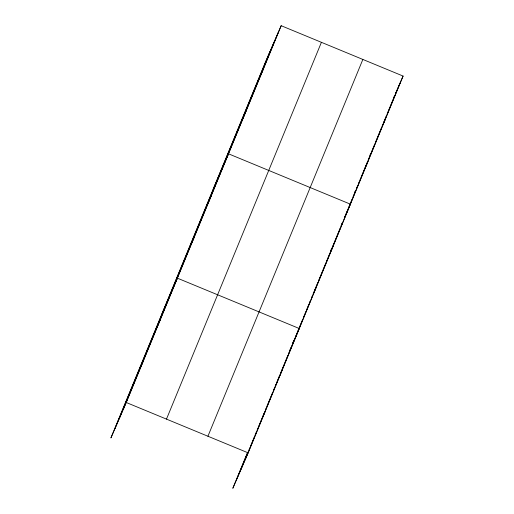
<?xml version="1.0" encoding="UTF-8"?>
<svg xmlns="http://www.w3.org/2000/svg" width="514" height="514" viewBox="0 0 514 514"><rect width="100%" height="100%" fill="white"/><g stroke="black" fill="none" stroke-linecap="round" stroke-linejoin="round"><path stroke-width="0.77" d="M114.975 428.56L269.901 51.76M119.158 418.891L274.084 42.09M123.219 409.51L278.145 32.71M281.177 25.7L265.847 61.14L110.915 437.941L126.251 402.501L281.177 25.7L403.085 76.059L248.153 452.86L232.823 488.3L247.427 452.776M166.478 419.122L321.411 42.321M207.926 436.245L362.858 59.444M236.877 478.919L247.838 452.275M292.569 343.474L293.481 341.251M330.611 250.954L331.524 248.737M354.268 193.418L355.18 191.208M369.707 155.87L370.62 153.66M241.06 469.256L248.365 451.491M248.975 450.013L249.888 447.79M250.498 446.313L254.449 436.688M255.06 435.21L256.582 431.509M257.193 430.025L258.105 427.809M258.715 426.324L264.19 413.005M265.41 410.043L266.323 407.82M266.927 406.343L272.407 393.024M273.319 390.801L274.54 387.839M275.144 386.361L276.057 384.138M276.667 382.66L279.712 375.259M280.323 373.774L284.274 364.156M284.884 362.672L287.93 355.27M288.534 353.793L291.881 345.652M293.102 342.69L294.625 338.989M295.229 337.512L296.148 335.289M296.751 333.811L302.232 320.485M303.446 317.523L304.359 315.307M304.969 313.823L305.881 311.606M306.492 310.122L308.927 304.204M309.229 303.466L310.45 300.504M311.362 298.281L312.576 295.319M313.187 293.841L314.099 291.618M314.709 290.14L317.755 282.739M318.359 281.261L322.317 271.636M322.927 270.158L325.966 262.757M326.576 261.273L330.534 251.654M331.144 250.17L334.184 242.769M334.794 241.291L340.274 227.965M341.489 225.01L342.401 222.787M347.554 210.258L344.528 217.621L350.407 204.174L228.505 153.814L213.169 189.248M348.158 208.787L352.096 199.214M353.002 197.003L354.21 194.061M354.821 192.589L355.727 190.379M356.33 188.908L357.847 185.226M358.451 183.755L359.357 181.545M359.967 180.073L360.873 177.863M361.175 177.124L367.536 161.666M368.14 160.195L369.65 156.513M370.26 155.035L371.166 152.831M371.77 151.36L374.796 143.997M375.406 142.519L381.459 127.793M382.063 126.322L382.975 124.112M383.579 122.64L386.605 115.277M387.209 113.806L394.778 95.398M395.388 93.927L395.992 92.456M245.12 459.876L262.166 418.428M330.027 253.376L262.468 417.689L265.198 411.412M382.493 125.776L330.335 252.637L333.368 245.621M400.053 83.075L382.795 125.043L385.526 118.766M260.585 75.417L263.618 68.407M243.026 118.124L246.065 111.108M208.427 202.272L211.46 195.262M191.388 243.72L194.421 236.71M162.045 313.591L177.375 278.158L299.283 328.517L292.19 344.913M157.303 326.615L160.336 319.605M140.258 368.063L143.29 361.053M393.897 97.287L394.797 95.218M395.394 93.837L403.085 76.059M364.934 168.483L367.966 161.473M340.923 226.089L342.42 222.639M313.289 294.085L316.322 287.069M289.498 351.126L290.995 347.67M279.205 376.98L282.237 369.964M126.251 402.501L248.153 452.86"/></g></svg>
